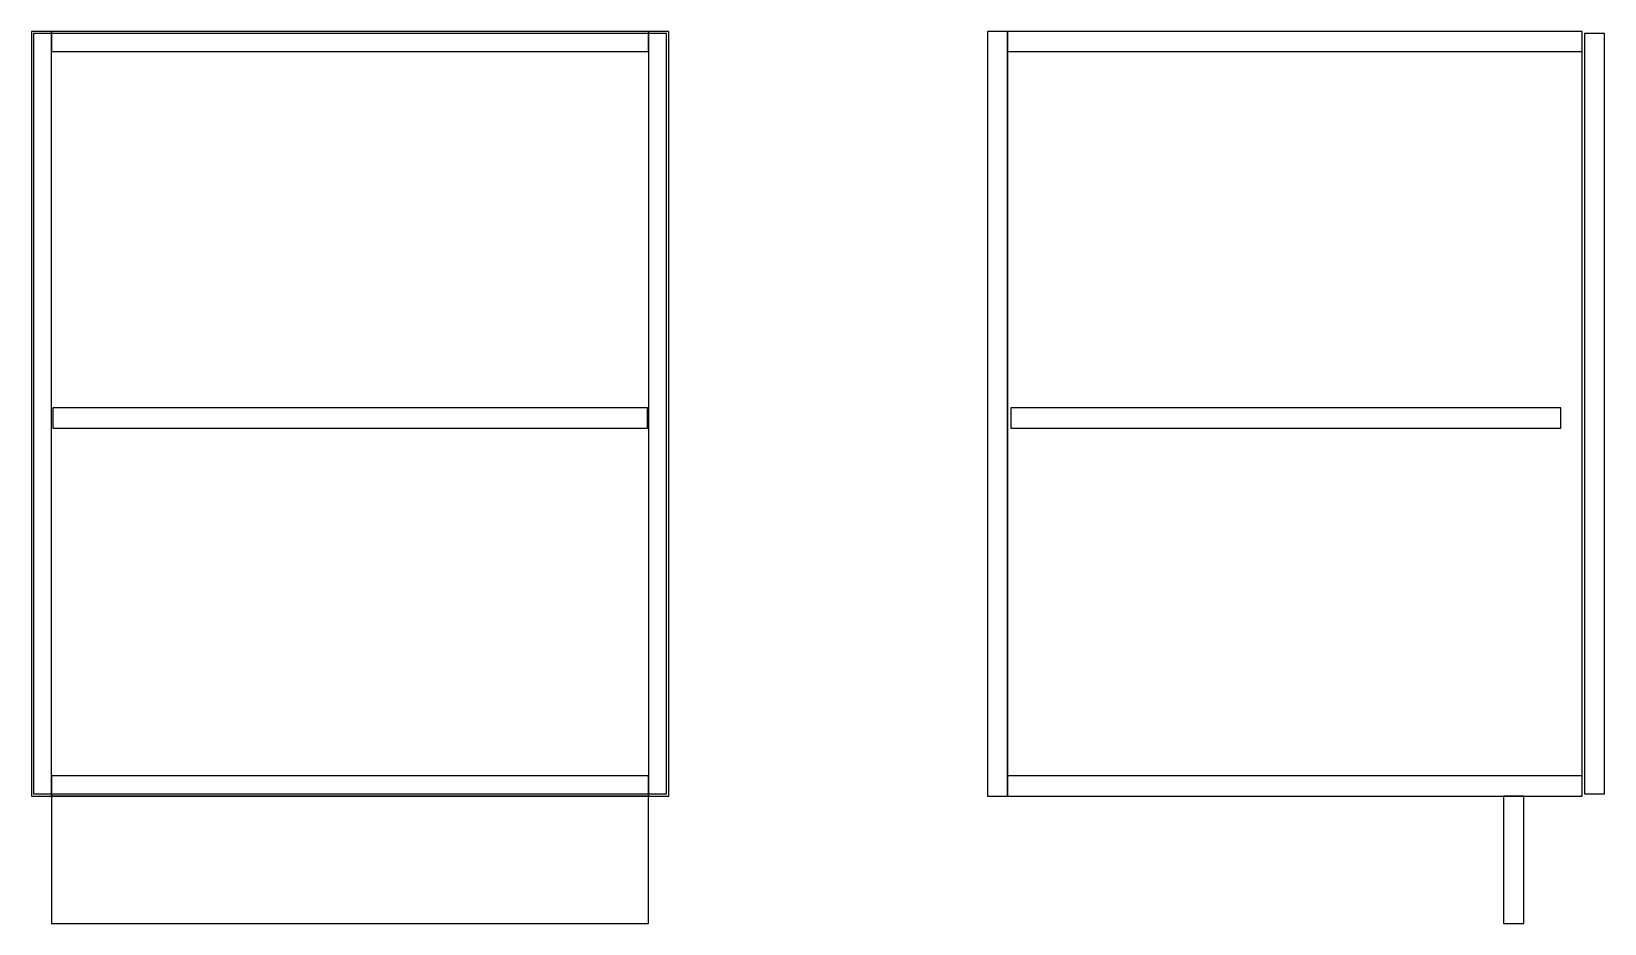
# Model space of a CAD drawing. Header units: millimetres. Extents: x 0 to 1481, y 0 to 840.
import ezdxf

# ---------------------------------------------------------------- set-up
doc = ezdxf.new("R2010")
doc.units = ezdxf.units.MM

msp = doc.modelspace()

# ---------------------------------------------------------------- linework, layer by layer
at = {"layer": 'FRONT_B01'}
for p, q in [((581, 139), (19, 139)), ((19, 139), (19, 120)), ((581, 120), (581, 139)), ((19, 120), (581, 120))]:
    msp.add_line(p, q, dxfattribs=at)
at = {"layer": 'FRONT_B02'}
for p, q in [((581, 840), (19, 840)), ((19, 840), (19, 821)), ((581, 821), (581, 840)), ((19, 821), (581, 821))]:
    msp.add_line(p, q, dxfattribs=at)
at = {"layer": 'FRONT_D01'}
for p, q in [((598, 838), (2, 838)), ((2, 838), (2, 122)), ((598, 122), (598, 838)), ((2, 122), (598, 122))]:
    msp.add_line(p, q, dxfattribs=at)
at = {"layer": 'FRONT_F01'}
for p, q in [((580, 485.5), (20, 485.5)), ((20, 485.5), (20, 466.5)), ((580, 466.5), (580, 485.5)), ((20, 466.5), (580, 466.5))]:
    msp.add_line(p, q, dxfattribs=at)
at = {"layer": 'FRONT_P01'}
for p, q in [((581, 120), (19, 120)), ((19, 120), (19, 0)), ((581, 0), (581, 120)), ((19, 0), (581, 0))]:
    msp.add_line(p, q, dxfattribs=at)
at = {"layer": 'FRONT_R01'}
for p, q in [((600, 840), (0, 840)), ((0, 840), (0, 120)), ((600, 120), (600, 840)), ((0, 120), (600, 120))]:
    msp.add_line(p, q, dxfattribs=at)
at = {"layer": 'FRONT_S01'}
for p, q in [((19, 840), (0, 840)), ((0, 840), (0, 120)), ((19, 120), (19, 840)), ((0, 120), (19, 120))]:
    msp.add_line(p, q, dxfattribs=at)
at = {"layer": 'FRONT_S02'}
for p, q in [((600, 840), (581, 840)), ((581, 840), (581, 120)), ((600, 120), (600, 840)), ((581, 120), (600, 120))]:
    msp.add_line(p, q, dxfattribs=at)
at = {"layer": 'SIDE_B01'}
for p, q in [((1460, 139), (919, 139)), ((919, 139), (919, 120)), ((1460, 120), (1460, 139)), ((919, 120), (1460, 120))]:
    msp.add_line(p, q, dxfattribs=at)
at = {"layer": 'SIDE_B02'}
for p, q in [((1460, 840), (919, 840)), ((919, 840), (919, 821)), ((1460, 821), (1460, 840)), ((919, 821), (1460, 821))]:
    msp.add_line(p, q, dxfattribs=at)
at = {"layer": 'SIDE_D01'}
for p, q in [((1481, 838), (1462, 838)), ((1462, 838), (1462, 122)), ((1481, 122), (1481, 838)), ((1462, 122), (1481, 122))]:
    msp.add_line(p, q, dxfattribs=at)
at = {"layer": 'SIDE_F01'}
for p, q in [((1440, 485.5), (922, 485.5)), ((922, 485.5), (922, 466.5)), ((1440, 466.5), (1440, 485.5)), ((922, 466.5), (1440, 466.5))]:
    msp.add_line(p, q, dxfattribs=at)
at = {"layer": 'SIDE_P01'}
for p, q in [((1405, 120), (1386, 120)), ((1386, 120), (1386, 0)), ((1405, 0), (1405, 120)), ((1386, 0), (1405, 0))]:
    msp.add_line(p, q, dxfattribs=at)
at = {"layer": 'SIDE_R01'}
for p, q in [((919, 840), (900, 840)), ((900, 840), (900, 120)), ((919, 120), (919, 840)), ((900, 120), (919, 120))]:
    msp.add_line(p, q, dxfattribs=at)
at = {"layer": 'SIDE_S01'}
for p, q in [((1460, 840), (919, 840)), ((919, 840), (919, 120)), ((1460, 120), (1460, 840)), ((919, 120), (1460, 120))]:
    msp.add_line(p, q, dxfattribs=at)
at = {"layer": 'SIDE_S02'}
for p, q in [((1460, 840), (919, 840)), ((919, 840), (919, 120)), ((1460, 120), (1460, 840)), ((919, 120), (1460, 120))]:
    msp.add_line(p, q, dxfattribs=at)

doc.saveas('drawing.dxf')
